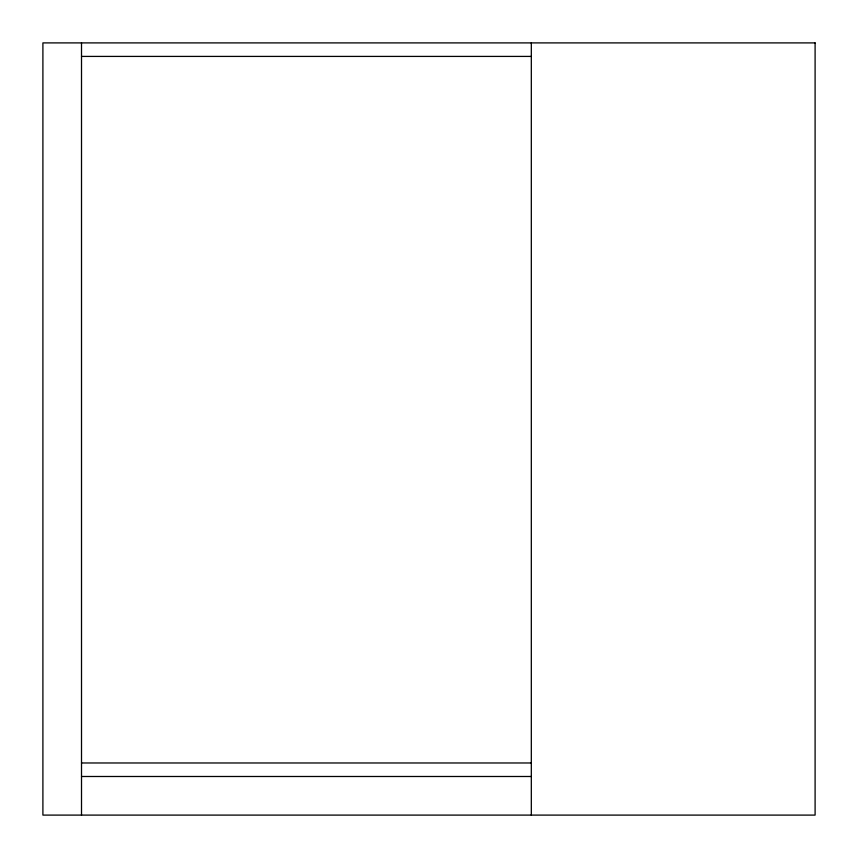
<?xml version="1.0" encoding="UTF-8"?>
<svg xmlns="http://www.w3.org/2000/svg" width="858" height="858" viewBox="0 0 858 858"><rect width="100%" height="100%" fill="white"/><g stroke="black" fill="none" stroke-linecap="round" stroke-linejoin="round"><path stroke-width="1.29" d="M81.51 56.413L531.317 56.413M81.51 762.976L531.317 762.976M81.51 776.49L531.317 776.49M531.317 42.9L531.317 815.1M81.51 42.9L81.51 815.1M815.1 42.9L42.9 42.9L42.9 815.1L815.1 815.1L815.1 42.9"/></g></svg>
